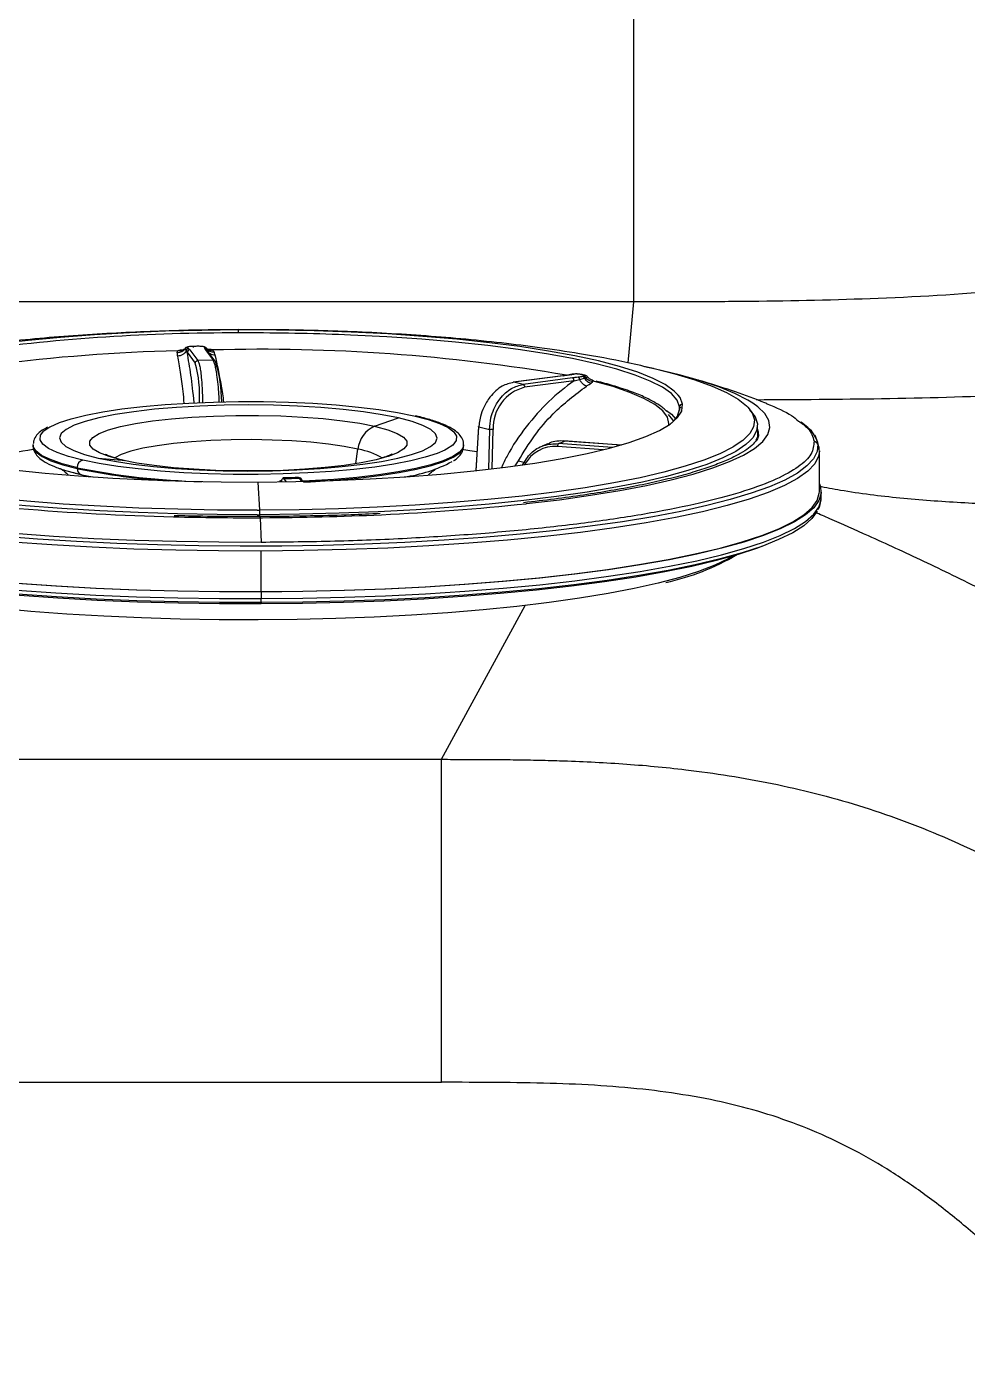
# Model space of a CAD drawing. Extents: x 0 to 84, y -21 to 126.
# Drawn here: x 42.12 to 46.42, y 19.75 to 25.89 of the extents above; entities that cross this region are included whole.
import ezdxf

# ---------------------------------------------------------------- set-up
doc = ezdxf.new("R2010")
doc.units = 0
doc.header["$MEASUREMENT"] = 0
doc.layers.add('1', color=4, linetype='Continuous')

# ---------------------------------------------------------------- blocks, each defined once
blk = doc.blocks.new('PRODIGY')
at = {"layer": '1', "color": 3, "linetype": 'Continuous', "lineweight": 25}
for p, q in [((44.8929, 24.6352), (33.1227, 24.6352)), ((44.8663, 24.3568), (44.8929, 24.6352)), ((43.0866, 24.507), (43.0849, 24.5039)), ((42.8368, 24.4177), (42.8286, 24.415)), ((42.8424, 24.4229), (42.8422, 24.4197)), ((42.8422, 24.4197), (42.847, 24.4126)), ((42.8468, 24.4259), (42.8424, 24.4229)), ((42.847, 24.4126), (42.852, 24.4047)), ((42.852, 24.4047), (42.8884, 24.3553)), ((42.8637, 24.4163), (42.9001, 24.3669)), ((42.934, 24.4178), (42.9704, 24.3685)), ((42.9408, 24.422), (42.9382, 24.425)), ((42.9429, 24.4147), (42.9408, 24.422)), ((42.9425, 24.4167), (42.9434, 24.4121)), ((42.9437, 24.4126), (42.9429, 24.4147)), ((42.9801, 24.3636), (42.9435, 24.4132)), ((42.9704, 24.3685), (42.9001, 24.3669)), ((44.5682, 24.2979), (44.3421, 24.2677)), ((44.5697, 24.2979), (44.3438, 24.2676)), ((44.3868, 24.2578), (44.3438, 24.2676)), ((44.6125, 24.288), (44.3868, 24.2578)), ((44.6197, 24.275), (44.3939, 24.2448)), ((44.5906, 24.301), (44.5721, 24.2982)), ((44.6108, 24.3043), (44.5904, 24.301)), ((44.6177, 24.3052), (44.6106, 24.3043)), ((44.6288, 24.3057), (44.6176, 24.3052)), ((44.6197, 24.275), (44.6446, 24.2807)), ((44.6446, 24.2807), (44.6669, 24.2859)), ((44.6675, 24.3004), (44.6581, 24.3025)), ((44.6669, 24.2859), (44.6735, 24.2885)), ((45.1019, 24.1559), (45.1016, 24.1382)), ((45.1021, 24.1544), (45.1124, 24.1509)), ((43.7084, 24.0665), (43.8169, 24.1047)), ((45.4592, 24.0172), (45.4582, 24.0713)), ((44.1823, 24.0655), (44.1704, 23.8632)), ((44.1731, 23.8644), (44.1849, 24.0637)), ((44.1849, 24.0637), (44.233, 24.0526)), ((44.233, 24.0526), (44.2281, 23.8711)), ((44.245, 23.8731), (44.2497, 24.0519)), ((45.4524, 24.0025), (45.4588, 24.0173)), ((45.4594, 24.0171), (45.4594, 24.0442)), ((42.1471, 23.982), (42.1472, 23.984)), ((42.1471, 23.982), (42.1471, 23.9778)), ((43.623, 23.8957), (43.6323, 23.9621)), ((44.1151, 23.9778), (44.1151, 23.982)), ((44.1151, 23.982), (44.1151, 23.98)), ((44.1151, 23.9762), (44.1151, 23.9778)), ((44.7531, 23.959), (44.5442, 23.9743)), ((44.794, 23.9696), (44.5488, 23.9875)), ((44.8327, 23.9804), (44.5732, 23.9994)), ((44.8373, 23.9799), (44.5761, 23.999)), ((44.8373, 23.9799), (44.8382, 23.98)), ((45.7407, 23.9547), (45.7407, 23.9532)), ((45.7407, 23.7675), (45.7407, 23.9532)), ((42.4454, 23.9213), (42.5538, 23.9121)), ((42.5538, 23.9121), (42.5642, 23.9105)), ((44.3505, 23.8859), (44.3653, 23.9092)), ((44.3653, 23.9092), (44.3964, 23.9006)), ((42.349, 23.8774), (42.349, 23.8732)), ((42.3658, 23.8461), (42.3913, 23.8368)), ((42.3695, 23.8453), (42.4195, 23.8349)), ((43.2894, 23.8273), (43.2939, 23.8278)), ((43.3048, 23.8131), (43.2939, 23.8278)), ((43.3753, 23.8144), (43.3642, 23.8294)), ((43.3813, 23.8145), (43.3732, 23.8255)), ((43.183, 23.6831), (43.1757, 23.8118)), ((43.2847, 23.8128), (43.2822, 23.8162)), ((45.7486, 23.7372), (45.7486, 23.7675)), ((45.7484, 23.7327), (45.7486, 23.7372)), ((43.1833, 23.6535), (43.1833, 23.6625)), ((43.1846, 23.6487), (43.1892, 23.5356)), ((43.1897, 23.3105), (43.1897, 23.4961)), ((43.1899, 23.3091), (43.1899, 23.2788)), ((43.1897, 23.2606), (43.1074, 23.2605)), ((44.0135, 22.5441), (44.3966, 23.2474)), ((30.4869, 22.5441), (44.0135, 22.5441)), ((28.6774, 21.0676), (44.0135, 21.0676))]:
    blk.add_line(p, q, dxfattribs=at)
at = {"layer": '1', "color": 3, "linetype": 'Continuous', "lineweight": 25, "flags": 128}
for points in [[(43.0866, 24.507), (42.9184, 24.5051), (42.7519, 24.5007), (42.588, 24.4938), (42.4281, 24.4846), (42.2732, 24.4729), (42.1245, 24.4591), (41.9831, 24.443), (41.8499, 24.425), (41.726, 24.405), (41.6122, 24.3832), (41.5093, 24.3598), (41.4181, 24.335), (41.3393, 24.3089), (41.2733, 24.2818), (41.2208, 24.2537), (41.182, 24.225), (41.1573, 24.1958), (41.1478, 24.1727)], [(45.0962, 24.2082), (45.0775, 24.2275), (45.0362, 24.2569), (44.9805, 24.2856), (44.9106, 24.3134), (44.8272, 24.34), (44.731, 24.3652), (44.6225, 24.3888), (44.5027, 24.4107), (44.3724, 24.4307), (44.2327, 24.4486), (44.0847, 24.4643), (43.9293, 24.4777), (43.7679, 24.4887), (43.6016, 24.4972), (43.4318, 24.5031), (43.2597, 24.5064), (43.0866, 24.507)], [(45.1019, 24.1559), (45.0905, 24.1859), (45.0643, 24.2157), (45.0233, 24.245), (44.9679, 24.2735), (44.8985, 24.301), (44.8157, 24.3274), (44.7201, 24.3525), (44.6124, 24.376), (44.4934, 24.3977), (44.364, 24.4176), (44.2253, 24.4354), (44.0782, 24.451), (43.9239, 24.4643), (43.7636, 24.4752), (43.5985, 24.4836), (43.5428, 24.4858)], [(45.4361, 24.1726), (45.4135, 24.1866), (45.3543, 24.2168), (45.282, 24.2462), (45.1972, 24.2744), (45.1003, 24.3015), (44.9919, 24.3272), (44.9421, 24.3377)], [(44.9856, 24.3304), (45.08, 24.3065), (45.1716, 24.2791), (45.2506, 24.2505), (45.3167, 24.2209), (45.3693, 24.1905), (45.4081, 24.1595), (45.4135, 24.154)], [(44.5697, 24.2979), (44.5683, 24.298), (44.5682, 24.2979)], [(45.0526, 24.0723), (45.0531, 24.0786), (45.0464, 24.108), (45.0251, 24.1373), (44.9892, 24.1661), (44.9391, 24.1942), (44.8752, 24.2215), (44.7978, 24.2477), (44.7077, 24.2725)], [(45.1154, 24.1672), (45.1039, 24.1975), (45.0962, 24.2082)], [(41.1465, 24.1551), (41.1505, 24.1369), (41.1686, 24.1075), (41.2008, 24.0786), (41.2469, 24.0502), (41.3066, 24.0226), (41.3794, 23.996), (41.4648, 23.9705), (41.5623, 23.9465), (41.671, 23.9239), (41.7903, 23.9031), (41.9192, 23.8841), (42.0569, 23.8671), (42.2023, 23.8522), (42.3544, 23.8395), (42.5121, 23.8291), (42.6742, 23.8211), (42.8397, 23.8155), (43.0072, 23.8124), (43.1756, 23.8118)], [(42.2242, 24.064), (42.2253, 24.0647), (42.2675, 24.0834), (42.3222, 24.1011), (42.3887, 24.1176), (42.4661, 24.1325), (42.5531, 24.1457), (42.6486, 24.1569), (42.7511, 24.166), (42.8592, 24.1729), (42.9712, 24.1775), (43.0855, 24.1797), (43.2005, 24.1794), (43.3145, 24.1768), (43.4259, 24.1717), (43.5329, 24.1643), (43.6341, 24.1547), (43.7279, 24.1431), (43.813, 24.1295), (43.8882, 24.1143)], [(43.8169, 24.1047), (43.7427, 24.1196), (43.658, 24.1327), (43.5643, 24.1437), (43.4632, 24.1525), (43.3565, 24.1589), (43.2458, 24.1628), (43.1332, 24.1642), (43.0206, 24.1629), (42.9099, 24.1591), (42.8029, 24.1528), (42.7016, 24.1441), (42.6076, 24.1332), (42.5226, 24.1202), (42.448, 24.1053), (42.385, 24.0889), (42.3349, 24.0712), (42.2983, 24.0525), (42.276, 24.0331), (42.2684, 24.0134), (42.2755, 23.9937), (42.2972, 23.9743), (42.3332, 23.9555), (42.3829, 23.9378), (42.4454, 23.9213)], [(43.1756, 23.8118), (43.3484, 23.8138), (43.5195, 23.8185), (43.6877, 23.8257), (43.8516, 23.8355), (44.0101, 23.8477), (44.1618, 23.8623), (44.3057, 23.8792), (44.4407, 23.8982), (44.5657, 23.9191), (44.6798, 23.942), (44.7821, 23.9664), (44.8718, 23.9924), (44.9483, 24.0196), (45.0109, 24.0479), (45.0593, 24.077), (45.093, 24.1067), (45.1115, 24.1363)], [(44.4002, 23.7127), (44.403, 23.713), (44.5534, 23.7311), (44.6954, 23.7511), (44.8283, 23.773), (44.9513, 23.7965), (45.0636, 23.8217), (45.1646, 23.8483), (45.2537, 23.8762), (45.3304, 23.9051), (45.3943, 23.9351), (45.4449, 23.9657), (45.4819, 23.997), (45.5052, 24.0287), (45.5146, 24.0606), (45.5101, 24.0925), (45.4916, 24.1243), (45.4594, 24.1557), (45.4361, 24.1726)], [(45.0426, 24.1386), (45.0645, 24.1213), (45.0837, 24.1007)], [(45.1115, 24.1363), (45.1117, 24.1369), (45.1154, 24.1672)], [(45.4135, 24.154), (45.433, 24.128), (45.4437, 24.0963), (45.4402, 24.0645), (45.4225, 24.0329), (45.3907, 24.0017), (45.347, 23.972)], [(45.4212, 24.1425), (45.422, 24.1417), (45.447, 24.11), (45.4577, 24.0781), (45.4542, 24.0462), (45.4364, 24.0144), (45.4236, 23.9999)], [(42.5504, 23.9129), (42.4944, 23.9281), (42.4512, 23.9446), (42.4219, 23.962), (42.4069, 23.9799), (42.4065, 23.998), (42.4209, 24.0159), (42.4496, 24.0333), (42.4921, 24.0498), (42.5476, 24.0651), (42.6149, 24.0788), (42.6927, 24.0908), (42.7793, 24.1006), (42.8731, 24.1083), (42.9721, 24.1135), (43.0743, 24.1162), (43.1776, 24.1163), (43.2801, 24.1139), (43.3795, 24.1089), (43.4738, 24.1015), (43.5613, 24.0918), (43.64, 24.0801), (43.7084, 24.0665)], [(42.4454, 23.9213), (42.5196, 23.9064), (42.6042, 23.8934), (42.6979, 23.8823), (42.799, 23.8735), (42.9058, 23.8671), (43.0164, 23.8632), (43.129, 23.8619), (43.2416, 23.8631), (43.3523, 23.867), (43.4593, 23.8733), (43.5606, 23.882), (43.6546, 23.8929), (43.7396, 23.9059), (43.8143, 23.9207), (43.8772, 23.9371), (43.9274, 23.9548), (43.9639, 23.9736), (43.9862, 23.9929), (43.9938, 24.0127), (43.9867, 24.0324), (43.965, 24.0518), (43.929, 24.0705), (43.8793, 24.0883), (43.8169, 24.1047)], [(43.8882, 24.1143), (43.9524, 24.0976), (44.0045, 24.0796), (44.044, 24.0607), (44.0701, 24.041), (44.0825, 24.021), (44.0811, 24.0009), (44.0658, 23.9809), (44.0369, 23.9614), (44.0296, 23.9576)], [(45.05, 24.1208), (45.0697, 24.0959), (45.0736, 24.0881)], [(42.374, 23.9118), (42.3099, 23.9285), (42.2577, 23.9465), (42.2182, 23.9654), (42.1921, 23.985), (42.1797, 24.005), (42.1811, 24.0252), (42.1964, 24.0452), (42.2242, 24.064)], [(43.7118, 24.0657), (43.7679, 24.0505), (43.811, 24.0341), (43.8404, 24.0167), (43.8554, 23.9988), (43.8557, 23.9807), (43.8414, 23.9628), (43.8126, 23.9454), (43.7701, 23.9289), (43.7522, 23.9234)], [(45.463, 24.0292), (45.4623, 24.0396), (45.4585, 24.0548)], [(45.7181, 24.0252), (45.7225, 24.0178), (45.7337, 23.9845)], [(45.7337, 23.9845), (45.731, 23.9512), (45.7145, 23.918), (45.6842, 23.8851), (45.6402, 23.8527), (45.5829, 23.821), (45.5124, 23.79), (45.4293, 23.7601), (45.3339, 23.7313), (45.2268, 23.7037), (45.1084, 23.6777), (44.9796, 23.6532), (44.8408, 23.6304), (44.693, 23.6094), (44.5368, 23.5904), (44.3731, 23.5735), (44.2028, 23.5587), (44.0267, 23.5461), (43.8459, 23.5358), (43.6613, 23.5278), (43.4738, 23.5222), (43.2846, 23.519), (43.0944, 23.5183), (42.9045, 23.52), (42.7158, 23.5241), (42.5294, 23.5306), (42.3461, 23.5395), (42.167, 23.5507), (41.9931, 23.5641)], [(43.1892, 23.5356), (42.9958, 23.5362), (42.8031, 23.5392), (42.6124, 23.5447), (42.4245, 23.5528), (42.2405, 23.5632), (42.0616, 23.5761), (41.8886, 23.5912), (41.7226, 23.6086), (41.5644, 23.6281), (41.415, 23.6496), (41.2752, 23.6731), (41.1458, 23.6982), (41.0275, 23.725), (40.9209, 23.7533), (40.8268, 23.7829), (40.7455, 23.8136), (40.6775, 23.8454), (40.6233, 23.8779), (40.583, 23.911), (40.5571, 23.9446), (40.5455, 23.9784)], [(43.1715, 23.6624), (42.9891, 23.6631), (42.8076, 23.6663), (42.6281, 23.672), (42.4517, 23.6801), (42.2794, 23.6906), (42.1124, 23.7035), (41.9516, 23.7186), (41.7981, 23.7359), (41.6528, 23.7552), (41.5166, 23.7764), (41.3902, 23.7995), (41.2746, 23.8242), (41.1704, 23.8504), (41.0783, 23.878), (40.9987, 23.9068), (40.9323, 23.9365), (40.8794, 23.9671), (40.8403, 23.9983), (40.8368, 24.0018)], [(43.1713, 23.6831), (42.99, 23.6838), (42.8096, 23.687), (42.6311, 23.6926), (42.4558, 23.7007), (42.2845, 23.7112), (42.1185, 23.7239), (41.9587, 23.739), (41.8062, 23.7561), (41.6617, 23.7753), (41.5263, 23.7964), (41.4007, 23.8194), (41.2858, 23.8439), (41.1823, 23.87), (41.0906, 23.8974), (41.0116, 23.926), (40.9456, 23.9556), (40.8929, 23.986), (40.8803, 23.9949)], [(42.3454, 23.8783), (42.2798, 23.8956), (42.2266, 23.9141), (42.1866, 23.9337), (42.1603, 23.9539), (42.148, 23.9746), (42.1471, 23.982)], [(42.1471, 23.9778), (42.1483, 23.9693), (42.1612, 23.9487), (42.1883, 23.9284), (42.229, 23.9089), (42.2828, 23.8904), (42.349, 23.8732)], [(44.0296, 23.9576), (43.9947, 23.9426), (43.94, 23.9249), (43.8735, 23.9085), (43.7961, 23.8936), (43.7091, 23.8804), (43.6136, 23.8692), (43.5111, 23.86), (43.4031, 23.8531), (43.291, 23.8485), (43.1767, 23.8464), (43.0617, 23.8466), (42.9477, 23.8493), (42.8364, 23.8544), (42.7293, 23.8617), (42.6282, 23.8713), (42.5343, 23.883), (42.4492, 23.8965), (42.374, 23.9118)], [(43.6323, 23.9621), (43.5698, 23.9744), (43.4976, 23.9849), (43.4173, 23.9935), (43.3306, 23.9998), (43.2394, 24.0038), (43.1459, 24.0055), (43.052, 24.0046), (42.9599, 24.0013), (42.8716, 23.9957), (42.789, 23.9878), (42.7141, 23.9779), (42.6484, 23.9661), (42.5935, 23.9527), (42.5505, 23.9381), (42.5204, 23.9225), (42.5186, 23.9212)], [(45.347, 23.972), (45.3451, 23.9709), (45.2858, 23.9409), (45.2133, 23.9118), (45.128, 23.8838), (45.0304, 23.857), (44.9212, 23.8316), (44.8009, 23.8079), (44.6704, 23.7858), (44.5305, 23.7656), (44.3819, 23.7474), (44.2256, 23.7313), (44.0627, 23.7174), (43.8939, 23.7057), (43.7206, 23.6964), (43.5435, 23.6895), (43.364, 23.6851), (43.183, 23.6831)], [(45.4236, 23.9999), (45.4045, 23.9829), (45.3585, 23.952), (45.2989, 23.9218), (45.226, 23.8925), (45.1401, 23.8643), (45.042, 23.8373), (44.9321, 23.8118), (44.8111, 23.7879), (44.6798, 23.7657), (44.539, 23.7454), (44.3895, 23.7271), (44.2323, 23.7109), (44.0683, 23.6969), (43.8986, 23.6852), (43.7242, 23.6758), (43.5461, 23.6689), (43.3654, 23.6644), (43.1833, 23.6625)], [(45.7407, 23.9532), (45.7371, 23.9293), (45.7197, 23.8952), (45.6877, 23.8615), (45.6414, 23.8283), (45.5811, 23.7958), (45.5071, 23.7641), (45.4198, 23.7335), (45.3197, 23.7042), (45.2074, 23.6762), (45.0834, 23.6498), (44.9486, 23.6251), (44.8036, 23.6023), (44.6492, 23.5813), (44.4863, 23.5625), (44.3159, 23.5459), (44.1388, 23.5315), (43.9561, 23.5195), (43.7688, 23.5099), (43.5779, 23.5028), (43.3845, 23.4982), (43.1897, 23.4961)], [(44.1151, 23.98), (44.1122, 23.9687), (44.0959, 23.9481), (44.0655, 23.928), (44.0217, 23.9087), (43.9648, 23.8905), (43.8959, 23.8736), (43.8158, 23.8582), (43.7259, 23.8447), (43.6272, 23.8332), (43.5214, 23.8238), (43.4099, 23.8167), (43.3807, 23.8153)], [(43.3837, 23.8112), (43.4157, 23.8128), (43.527, 23.82), (43.6325, 23.8294), (43.7307, 23.8411), (43.8202, 23.8547), (43.8997, 23.8701), (43.968, 23.8871), (44.0242, 23.9054), (44.0674, 23.9247), (44.097, 23.9449), (44.1126, 23.9655), (44.1151, 23.9762)], [(44.1755, 23.9498), (44.144, 23.9551), (44.1161, 23.9596)], [(43.1897, 23.4961), (42.9945, 23.4967), (42.8002, 23.4997), (42.6077, 23.5053), (42.4181, 23.5134), (42.2325, 23.524), (42.0519, 23.537), (41.8774, 23.5522), (41.7098, 23.5698), (41.5502, 23.5895), (41.3995, 23.6112), (41.2585, 23.6348), (41.1279, 23.6602), (41.0085, 23.6872), (40.901, 23.7158), (40.8059, 23.7456), (40.7239, 23.7767), (40.6553, 23.8087), (40.6006, 23.8415), (40.56, 23.8749), (40.5338, 23.9088), (40.5222, 23.9429)], [(43.7522, 23.9234), (43.7146, 23.9136), (43.6473, 23.8998), (43.5695, 23.8879), (43.4829, 23.878), (43.3891, 23.8704), (43.2902, 23.8652), (43.1879, 23.8625), (43.0846, 23.8624), (42.9822, 23.8648), (42.8828, 23.8698), (42.7884, 23.8772), (42.701, 23.8868), (42.6222, 23.8986), (42.5538, 23.9121)], [(42.2898, 23.8665), (42.3011, 23.863), (42.3658, 23.8461)], [(43.1899, 23.3091), (42.9987, 23.3096), (42.8082, 23.3125), (42.6195, 23.3179), (42.4335, 23.3256), (42.2512, 23.3357), (42.0736, 23.3481), (41.9016, 23.3628), (41.7362, 23.3796), (41.5783, 23.3984), (41.4286, 23.4193), (41.288, 23.442), (41.1573, 23.4664), (41.0371, 23.4925), (40.928, 23.52), (40.8307, 23.5488), (40.7457, 23.5788), (40.6734, 23.6098), (40.6143, 23.6416), (40.5685, 23.6742), (40.5364, 23.7072), (40.5182, 23.7405), (40.5139, 23.774), (40.5215, 23.803)], [(40.5215, 23.7675), (40.526, 23.7406), (40.5442, 23.7074), (40.5762, 23.6744), (40.6218, 23.642), (40.6808, 23.6103), (40.7529, 23.5794), (40.8376, 23.5495), (40.9346, 23.5207), (41.0434, 23.4933), (41.1632, 23.4673), (41.2936, 23.443), (41.4337, 23.4203), (41.5829, 23.3995), (41.7404, 23.3807), (41.9053, 23.364), (42.0768, 23.3494), (42.2538, 23.337), (42.4356, 23.3269), (42.621, 23.3192), (42.8092, 23.3139), (42.9991, 23.311), (43.1897, 23.3105)], [(43.1897, 23.3105), (43.38, 23.3125), (43.5689, 23.3169), (43.7555, 23.3237), (43.9388, 23.3329), (44.1178, 23.3443), (44.2915, 23.3581), (44.4591, 23.374), (44.6195, 23.392), (44.772, 23.4121), (44.9157, 23.434), (45.05, 23.4577), (45.1739, 23.4831), (45.287, 23.51), (45.3886, 23.5382), (45.4781, 23.5677), (45.5552, 23.5982), (45.6192, 23.6297), (45.67, 23.6619), (45.7073, 23.6946), (45.7308, 23.7278), (45.7405, 23.7611), (45.7407, 23.7675)], [(45.7407, 23.803), (45.744, 23.7946), (45.7483, 23.7611), (45.7386, 23.7276), (45.7151, 23.6944), (45.6777, 23.6616), (45.6267, 23.6293), (45.5624, 23.5977), (45.4852, 23.5671), (45.3954, 23.5375), (45.2935, 23.5092), (45.1801, 23.4822), (45.0557, 23.4568), (44.9211, 23.433), (44.7769, 23.411), (44.624, 23.3909), (44.463, 23.3728), (44.295, 23.3569), (44.1208, 23.3431), (43.9413, 23.3315), (43.7574, 23.3223), (43.5702, 23.3155), (43.3807, 23.3111), (43.1899, 23.3091)], [(43.2716, 23.8126), (43.2731, 23.8152), (43.2776, 23.819), (43.2822, 23.8162)], [(40.5137, 23.7372), (40.5182, 23.7102), (40.5364, 23.6769), (40.5685, 23.6438), (40.6143, 23.6113), (40.6734, 23.5795), (40.7457, 23.5485), (40.8307, 23.5185), (40.928, 23.4896), (41.0371, 23.4621), (41.1573, 23.4361), (41.288, 23.4116), (41.4286, 23.3889), (41.5783, 23.3681), (41.7362, 23.3492), (41.9016, 23.3324), (42.0736, 23.3178), (42.2512, 23.3054), (42.4335, 23.2953), (42.6195, 23.2875), (42.8082, 23.2822), (42.9987, 23.2793), (43.1899, 23.2788)], [(43.1899, 23.2788), (43.3807, 23.2808), (43.5702, 23.2852), (43.7574, 23.292), (43.9413, 23.3012), (44.1208, 23.3127), (44.295, 23.3265), (44.463, 23.3425), (44.624, 23.3606), (44.7769, 23.3807), (44.9211, 23.4027), (45.0557, 23.4265), (45.1801, 23.4519), (45.2935, 23.4789), (45.3954, 23.5072), (45.4852, 23.5368), (45.5624, 23.5674), (45.6267, 23.5989), (45.6777, 23.6312), (45.7151, 23.6641), (45.7386, 23.6973), (45.7483, 23.7308), (45.7484, 23.7327)], [(43.1074, 23.2605), (42.9991, 23.2611), (42.8092, 23.264), (42.6211, 23.2693), (42.4357, 23.277), (42.254, 23.2871), (42.0769, 23.2995), (41.9055, 23.3141), (41.7406, 23.3308), (41.5832, 23.3496), (41.434, 23.3704), (41.2939, 23.393), (41.1635, 23.4174), (41.0437, 23.4433), (40.935, 23.4708), (40.838, 23.4995), (40.7533, 23.5294), (40.6812, 23.5603), (40.6222, 23.5921), (40.5766, 23.6245), (40.5446, 23.6574), (40.5309, 23.6797)], [(45.7309, 23.6789), (45.7304, 23.6778), (45.7069, 23.6446), (45.6696, 23.6119), (45.6188, 23.5797), (45.5548, 23.5483), (45.4778, 23.5177), (45.3882, 23.4883), (45.2867, 23.46), (45.1736, 23.4331), (45.0496, 23.4078), (44.9154, 23.3841), (44.7717, 23.3622), (44.6193, 23.3421), (44.4588, 23.3241), (44.2913, 23.3082), (44.1177, 23.2944), (43.9387, 23.2829), (43.7554, 23.2738), (43.5689, 23.267), (43.503, 23.2652)], [(40.823, 23.5039), (40.8556, 23.493), (40.9518, 23.4645), (41.0597, 23.4373), (41.1786, 23.4115), (41.3079, 23.3874), (41.447, 23.3649), (41.595, 23.3443), (41.7513, 23.3256), (41.9149, 23.309), (42.085, 23.2945), (42.2607, 23.2822), (42.441, 23.2723), (42.625, 23.2646), (42.8117, 23.2593), (43.0001, 23.2564), (43.1892, 23.256)], [(45.3471, 23.4748), (45.3237, 23.4612), (45.2627, 23.4318), (45.1888, 23.4034), (45.1025, 23.376), (45.0044, 23.3498), (44.895, 23.3251), (44.775, 23.302), (44.6451, 23.2805), (44.5061, 23.2609), (44.3589, 23.2432), (44.2042, 23.2275), (44.0431, 23.214), (43.8765, 23.2028), (43.7055, 23.1938), (43.531, 23.1872), (43.354, 23.1829), (43.1758, 23.1811), (42.9972, 23.1817), (42.8195, 23.1848), (42.6436, 23.1902), (42.4707, 23.198), (42.3018, 23.2081), (42.1378, 23.2205), (41.9798, 23.2351)], [(43.1892, 23.256), (43.378, 23.2579), (43.5655, 23.2623), (43.7507, 23.269), (43.9325, 23.2781), (44.1101, 23.2895), (44.2825, 23.3032), (44.4487, 23.319), (44.6079, 23.3369), (44.7592, 23.3567), (44.9018, 23.3785), (45.035, 23.402), (45.158, 23.4272), (45.2702, 23.4538), (45.371, 23.4819), (45.4598, 23.5111), (45.4782, 23.5179)], [(43.1897, 23.2606), (43.1896, 23.2591), (43.1896, 23.2579), (43.1895, 23.2569), (43.1895, 23.2562), (43.1894, 23.2557), (43.1893, 23.2555), (43.1893, 23.2556), (43.1892, 23.256)], [(43.503, 23.2652), (43.3799, 23.2626), (43.1897, 23.2606)]]:
    blk.add_lwpolyline(points, dxfattribs=at)
at = {"layer": '1', "color": 3, "linetype": 'Continuous', "lineweight": 25}
for centre, radius, start, end in [((42.913, 24.4963), 0.1739, 359.01553, 3.51933), ((43.0627, 15.5417), 8.9517, 89.84524, 97.6297), ((43.1324, 13.4428), 11.0506, 87.87162, 90.23625), ((43.0224, 16.0381), 8.3766, 91.46359, 97.25287), ((42.864, 24.4043), 0.012, 91.31493, 178.09032), ((42.9343, 24.4064), 0.0115, 36.61156, 91.54717), ((43.1903, 16.1349), 8.2835, 80.30674, 91.54175), ((42.3602, 24.2074), 0.5485, 356.63939, 15.64704), ((42.4135, 24.1796), 0.5958, 359.89817, 17.37009), ((44.6066, 24.2762), 0.0131, 354.52377, 63.31769), ((44.4407, 24.0595), 0.1911, 104.16339, 182.28061), ((45.0093, 24.1555), 0.0928, 307.08135, 358.93957), ((45.1137, 24.1555), 0.0118, 81.77606, 178.43619), ((45.0411, 24.1481), 0.0613, 5.32918, 7.30017), ((43.759, 23.9497), 0.1273, 113.41419, 174.42661), ((43.3629, 22.5641), 1.5417, 76.91719, 77.04822), ((42.5722, 21.1784), 2.8136, 98.68927, 102.507), ((43.3905, 22.91), 1.0795, 76.89515, 77.0576), ((43.5813, 23.6495), 0.3165, 59.08639, 80.18479), ((44.5334, 23.8165), 0.1582, 86.07444, 151.8141), ((44.3136, 24.5871), 0.6441, 291.41909, 294.05643), ((45.7012, 23.963), 0.039, 33.54525, 66.62842), ((45.7018, 23.9634), 0.0382, 0.01706, 33.49956), ((42.3823, 23.8795), 0.0334, 104.34054, 183.50048), ((42.7657, 24.8365), 0.9483, 256.87646, 257.08948), ((43.7579, 24.4741), 0.6448, 277.55199, 298.16753), ((42.8542, 26.0724), 2.2523, 256.94536, 257.03855), ((42.3756, 23.871), 0.0267, 175.37004, 248.51937), ((42.9984, 27.1058), 3.2931, 258.62684, 268.59863), ((42.8502, 26.0639), 2.2473, 257.11298, 257.21219), ((42.9473, 26.78), 2.9678, 258.44446, 266.51263), ((42.6917, 25.2656), 1.4564, 257.07235, 257.22214), ((43.1347, 32.471), 8.6446, 271.05518, 271.52134), ((43.2725, 34.1668), 10.5147, 272.54265, 276.15668), ((43.0727, 35.4351), 11.7856, 265.17774, 268.62281), ((43.1307, 37.1436), 13.495, 268.55097, 270.22908), ((43.1383, 34.7781), 11.0951, 270.17002, 270.23066), ((43.1384, 34.891), 11.2286, 270.16902, 270.22929), ((43.1435, 34.3599), 10.7113, 270.21964, 270.28136), ((43.1382, 36.7545), 13.1059, 270.25347, 272.62753), ((44.7962, 24.448), 1.1222, 282.51499, 300.33589), ((42.4696, 23.2771), 0.7203, 358.69167, 0.14001)]:
    blk.add_arc(centre, radius, start, end, dxfattribs=at)
for points, knots in [([(44.8929, 24.6352), (44.8929, 24.6506), (44.8929, 24.672), (44.8929, 24.7277), (44.8929, 24.762), (44.8929, 24.8435), (44.8929, 24.8907), (44.8929, 24.9973), (44.8929, 25.0567), (44.8929, 25.1862), (44.8929, 25.2562), (44.8929, 25.4047), (44.8929, 25.4831), (44.8929, 25.6457), (44.8929, 25.7298), (44.8929, 25.9008), (44.8929, 25.9877), (44.8929, 26.0747)], [0, 0, 0, 0, 0.125, 0.125, 0.25, 0.25, 0.375, 0.375, 0.5, 0.5, 0.625, 0.625, 0.75, 0.75, 0.875, 0.875, 1, 1, 1, 1]), ([(49.6508, 25.6682), (49.6292, 25.6545), (49.5853, 25.6267), (49.5181, 25.585), (49.4487, 25.5428), (49.377, 25.5002), (49.3027, 25.4574), (49.2259, 25.4146), (49.1283, 25.362), (49.007, 25.3001), (48.8641, 25.2323), (48.7136, 25.1665), (48.5088, 25.0842), (48.2743, 25.0026), (48.0603, 24.9397), (47.8445, 24.8825), (47.5965, 24.8257), (47.166, 24.7478), (46.637, 24.6846), (46.0221, 24.6475), (45.5309, 24.6372), (45.1861, 24.6354), (45.0076, 24.6352), (44.9203, 24.6352), (44.8929, 24.6352)], [0, 0, 0, 0, 0.015534, 0.031497, 0.047899, 0.064748, 0.082054, 0.099823, 0.118066, 0.1492, 0.182425, 0.213878, 0.248799, 0.316251, 0.364351, 0.384064, 0.451657, 0.518611, 0.649409, 0.774447, 0.891854, 0.947101, 0.983418, 1, 1, 1, 1]), ([(43.0849, 24.5083), (43.0537, 24.5081), (42.9632, 24.5075), (42.8137, 24.5045), (42.6371, 24.4983), (42.4611, 24.4893), (42.2857, 24.4774), (42.1102, 24.4622), (41.9335, 24.4433), (41.7535, 24.4201), (41.5663, 24.3901), (41.4103, 24.3617), (41.3165, 24.3386), (41.2875, 24.3315)], [0, 0, 0, 0, 0.048028, 0.139124, 0.230622, 0.322962, 0.416665, 0.512409, 0.611151, 0.714346, 0.824397, 0.945573, 1, 1, 1, 1]), ([(44.9829, 24.33), (44.9438, 24.3393), (44.8327, 24.3656), (44.6601, 24.3965), (44.4675, 24.4258), (44.2868, 24.4482), (44.1059, 24.4666), (43.9229, 24.4814), (43.7423, 24.4927), (43.563, 24.5008), (43.3843, 24.506), (43.2249, 24.5085), (43.1252, 24.5081), (43.085, 24.508)], [0, 0, 0, 0, 0.069496, 0.197263, 0.299278, 0.394171, 0.492951, 0.58696, 0.677867, 0.766761, 0.854362, 0.941201, 1, 1, 1, 1]), ([(45.4528, 24.1881), (45.6437, 24.1892), (46.0318, 24.1912), (46.5677, 24.2058), (47.0608, 24.2345), (47.5053, 24.2778), (47.9508, 24.3409), (48.244, 24.4079), (48.3912, 24.4415)], [0, 0, 0, 0, 0.193635, 0.393677, 0.543836, 0.694748, 0.846818, 1, 1, 1, 1]), ([(42.8422, 24.4197), (42.8401, 24.4171), (42.8359, 24.4119), (42.8268, 24.4063), (42.8164, 24.4029), (42.8092, 24.4028), (42.8057, 24.4027)], [0, 0, 0, 0, 0.250201, 0.50684, 0.759848, 1, 1, 1, 1]), ([(42.8057, 24.4027), (42.8059, 24.4045), (42.8062, 24.4077), (42.8078, 24.4106), (42.8084, 24.4119)], [0, 0, 0, 0, 0.56205, 1, 1, 1, 1]), ([(42.8057, 24.4027), (42.8058, 24.3999), (42.8059, 24.395), (42.8068, 24.3899), (42.8072, 24.3876)], [0, 0, 0, 0, 0.560574, 1, 1, 1, 1]), ([(42.847, 24.4126), (42.8452, 24.4091), (42.8416, 24.402), (42.8316, 24.3939), (42.8196, 24.3886), (42.8113, 24.3879), (42.8072, 24.3876)], [0, 0, 0, 0, 0.252955, 0.513345, 0.766495, 1, 1, 1, 1]), ([(42.8072, 24.3876), (42.8115, 24.3638), (42.8202, 24.3157), (42.83, 24.2417), (42.835, 24.1899), (42.8368, 24.1714)], [0, 0, 0, 0, 0.387613, 0.781542, 1, 1, 1, 1]), ([(42.8424, 24.4229), (42.8403, 24.4207), (42.8362, 24.4164), (42.8277, 24.4125), (42.8182, 24.4107), (42.8116, 24.4115), (42.8084, 24.4119)], [0, 0, 0, 0, 0.249577, 0.505323, 0.758246, 1, 1, 1, 1]), ([(42.829, 24.4148), (42.826, 24.4149), (42.8185, 24.4151), (42.8122, 24.4131), (42.8084, 24.4119)], [0, 0, 0, 0, 0.400938, 1, 1, 1, 1]), ([(42.8524, 24.4263), (42.8514, 24.4262), (42.8493, 24.426), (42.8464, 24.4245), (42.8439, 24.4224), (42.8428, 24.4206), (42.8422, 24.4197)], [0, 0, 0, 0, 0.245357, 0.500051, 0.754725, 1, 1, 1, 1]), ([(42.8519, 24.4275), (42.8509, 24.4275), (42.8488, 24.4273), (42.8453, 24.4259), (42.8435, 24.424), (42.8424, 24.4229)], [0, 0, 0, 0, 0.277218, 0.562115, 1, 1, 1, 1]), ([(42.8581, 24.4217), (42.8569, 24.4216), (42.8544, 24.4212), (42.8509, 24.4192), (42.8482, 24.4162), (42.8474, 24.4138), (42.847, 24.4126)], [0, 0, 0, 0, 0.2431131, 0.5000095, 0.7568977, 1, 1, 1, 1]), ([(42.8524, 24.4263), (42.8522, 24.4265), (42.8518, 24.4269), (42.8519, 24.4274), (42.8519, 24.4275)], [0, 0, 0, 0, 0.5595167, 1, 1, 1, 1]), ([(42.8803, 24.4317), (42.8758, 24.4316), (42.8676, 24.4313), (42.8583, 24.4302), (42.8531, 24.4288), (42.8523, 24.428), (42.8519, 24.4275)], [0, 0, 0, 0, 0.333524, 0.622398, 0.821343, 1, 1, 1, 1]), ([(42.883, 24.1735), (42.883, 24.1741), (42.8792, 24.2217), (42.869, 24.3032), (42.8576, 24.3709), (42.852, 24.4047)], [0, 0, 0, 0, 0.006052, 0.503046, 1, 1, 1, 1]), ([(42.8581, 24.4217), (42.857, 24.4226), (42.8551, 24.4241), (42.8532, 24.4256), (42.8524, 24.4263)], [0, 0, 0, 0, 0.55998, 1, 1, 1, 1]), ([(42.8637, 24.4163), (42.8628, 24.4173), (42.8613, 24.4191), (42.8591, 24.421), (42.8581, 24.4217)], [0, 0, 0, 0, 0.559956, 1, 1, 1, 1]), ([(42.8803, 24.4317), (42.8801, 24.4318), (42.8798, 24.432), (42.8794, 24.431), (42.879, 24.4292), (42.8789, 24.4273), (42.8788, 24.4264)], [0, 0, 0, 0, 0.244487, 0.500047, 0.755662, 1, 1, 1, 1]), ([(42.8956, 24.4321), (42.8927, 24.432), (42.8876, 24.4319), (42.8825, 24.4318), (42.8803, 24.4317)], [0, 0, 0, 0, 0.560011, 1, 1, 1, 1]), ([(42.9292, 24.4293), (42.9284, 24.4296), (42.9267, 24.4303), (42.922, 24.4311), (42.9152, 24.4318), (42.906, 24.4322), (42.8992, 24.4321), (42.8956, 24.4321)], [0, 0, 0, 0, 0.149459, 0.312475, 0.494183, 0.732253, 1, 1, 1, 1]), ([(42.9313, 24.4291), (42.9301, 24.4296), (42.9281, 24.4304), (42.9246, 24.4307), (42.9231, 24.4308)], [0, 0, 0, 0, 0.590222, 1, 1, 1, 1]), ([(42.9292, 24.4293), (42.9295, 24.429), (42.9301, 24.4287), (42.9303, 24.4282), (42.9304, 24.4281)], [0, 0, 0, 0, 0.559838, 1, 1, 1, 1]), ([(42.9292, 24.4293), (42.93, 24.4293), (42.9318, 24.4292), (42.9343, 24.4284), (42.9366, 24.427), (42.9377, 24.4257), (42.9382, 24.425)], [0, 0, 0, 0, 0.2465541, 0.4999544, 0.7534229, 1, 1, 1, 1]), ([(42.9304, 24.4281), (42.9306, 24.4272), (42.9311, 24.4256), (42.9314, 24.4241), (42.9315, 24.4234)], [0, 0, 0, 0, 0.560015, 1, 1, 1, 1]), ([(42.9304, 24.4281), (42.9314, 24.428), (42.9336, 24.4279), (42.9365, 24.4266), (42.9391, 24.4246), (42.9402, 24.4228), (42.9408, 24.422)], [0, 0, 0, 0, 0.245367, 0.500009, 0.754635, 1, 1, 1, 1]), ([(42.9315, 24.4234), (42.9318, 24.4223), (42.9323, 24.4205), (42.9335, 24.4187), (42.934, 24.4178)], [0, 0, 0, 0, 0.5599696, 1, 1, 1, 1]), ([(42.9315, 24.4234), (42.9328, 24.4233), (42.9354, 24.423), (42.9389, 24.4211), (42.9416, 24.4183), (42.9425, 24.4159), (42.9429, 24.4147)], [0, 0, 0, 0, 0.243096, 0.499976, 0.756884, 1, 1, 1, 1]), ([(42.9382, 24.425), (42.9399, 24.423), (42.9431, 24.4188), (42.9504, 24.4153), (42.9586, 24.4138), (42.9646, 24.4149), (42.9675, 24.4154)], [0, 0, 0, 0, 0.249558, 0.505267, 0.758207, 1, 1, 1, 1]), ([(42.9408, 24.422), (42.9425, 24.4195), (42.946, 24.4145), (42.9541, 24.4094), (42.9636, 24.4064), (42.9704, 24.4065), (42.9738, 24.4065)], [0, 0, 0, 0, 0.249826, 0.506119, 0.75918, 1, 1, 1, 1]), ([(42.9675, 24.4154), (42.963, 24.4165), (42.9556, 24.4181), (42.9476, 24.4176), (42.9444, 24.4174)], [0, 0, 0, 0, 0.607688, 1, 1, 1, 1]), ([(42.948, 24.4175), (42.9479, 24.4175), (42.9477, 24.4173), (42.9463, 24.4177), (42.9454, 24.418)], [0, 0, 0, 0, 0.407423, 1, 1, 1, 1]), ([(42.9798, 24.3915), (42.9759, 24.3916), (42.9676, 24.392), (42.9581, 24.3953), (42.9543, 24.3991), (42.9531, 24.4002)], [0, 0, 0, 0, 0.393937, 0.821133, 1, 1, 1, 1]), ([(42.9744, 24.4066), (42.9734, 24.4083), (42.9717, 24.4114), (42.9688, 24.4142), (42.9675, 24.4154)], [0, 0, 0, 0, 0.560472, 1, 1, 1, 1]), ([(42.9738, 24.4065), (42.9739, 24.4066), (42.9741, 24.4066), (42.9743, 24.4066), (42.9744, 24.4066)], [0, 0, 0, 0, 0.5607914, 1, 1, 1, 1]), ([(42.9798, 24.3915), (42.979, 24.3944), (42.9776, 24.3995), (42.9754, 24.4044), (42.9744, 24.4066)], [0, 0, 0, 0, 0.559345, 1, 1, 1, 1]), ([(43.0198, 24.1778), (43.016, 24.2032), (43.0034, 24.2863), (42.9895, 24.3484), (42.9798, 24.3915)], [0, 0, 0, 0, 0.305174, 1, 1, 1, 1]), ([(42.8884, 24.3553), (42.8886, 24.3568), (42.889, 24.3598), (42.8917, 24.3636), (42.8956, 24.3663), (42.8986, 24.3667), (42.9001, 24.3669)], [0, 0, 0, 0, 0.2499658, 0.5000061, 0.7500049, 1, 1, 1, 1]), ([(42.9001, 24.3669), (42.9029, 24.3609), (42.9075, 24.3513), (42.9128, 24.3217), (42.9169, 24.2877), (42.9198, 24.2449), (42.9212, 24.2046), (42.9212, 24.1823), (42.9212, 24.1747)], [0, 0, 0, 0, 0.2467416, 0.3902822, 0.5469482, 0.7554359, 0.9163127, 1, 1, 1, 1]), ([(42.9985, 24.1772), (42.9982, 24.1859), (42.9972, 24.209), (42.9939, 24.2488), (42.9894, 24.29), (42.9842, 24.3231), (42.9779, 24.3528), (42.9733, 24.3624), (42.9704, 24.3685)], [0, 0, 0, 0, 0.096722, 0.254142, 0.451613, 0.607885, 0.751529, 1, 1, 1, 1]), ([(42.9704, 24.3685), (42.9719, 24.3684), (42.9749, 24.3681), (42.9782, 24.3661), (42.9794, 24.3643), (42.9797, 24.3638)], [0, 0, 0, 0, 0.407854, 0.815792, 1, 1, 1, 1]), ([(42.9797, 24.3638), (42.9802, 24.3631), (42.9817, 24.3613), (42.9819, 24.359), (42.9821, 24.3574)], [0, 0, 0, 0, 0.35419, 1, 1, 1, 1]), ([(44.3438, 24.2676), (44.3259, 24.2631), (44.2975, 24.2559), (44.2614, 24.2294), (44.2315, 24.198), (44.2071, 24.1574), (44.1926, 24.1158), (44.1866, 24.0855), (44.1853, 24.0695), (44.1849, 24.0637)], [0, 0, 0, 0, 0.225427, 0.356565, 0.499699, 0.690184, 0.837161, 0.940469, 1, 1, 1, 1]), ([(44.233, 24.0526), (44.2346, 24.0702), (44.2374, 24.102), (44.2539, 24.1491), (44.2765, 24.1885), (44.3049, 24.2193), (44.3404, 24.246), (44.3688, 24.2532), (44.3868, 24.2578)], [0, 0, 0, 0, 0.176666, 0.320155, 0.500149, 0.642587, 0.773521, 1, 1, 1, 1]), ([(44.6197, 24.275), (44.5804, 24.2448), (44.5018, 24.1846), (44.3998, 24.0662), (44.3275, 23.9632), (44.2965, 23.8959), (44.2885, 23.8784)], [0, 0, 0, 0, 0.298368, 0.596759, 0.895149, 1, 1, 1, 1]), ([(44.3868, 24.2578), (44.3877, 24.2574), (44.3896, 24.2566), (44.3919, 24.2535), (44.3936, 24.2494), (44.3938, 24.2463), (44.3939, 24.2448)], [0, 0, 0, 0, 0.249988, 0.500031, 0.749995, 1, 1, 1, 1]), ([(44.5697, 24.2979), (44.5744, 24.2985), (44.5826, 24.2996), (44.5904, 24.3009), (44.5938, 24.3014)], [0, 0, 0, 0, 0.559962, 1, 1, 1, 1]), ([(44.5938, 24.3014), (44.5975, 24.302), (44.604, 24.3031), (44.6107, 24.3041), (44.6136, 24.3046)], [0, 0, 0, 0, 0.560023, 1, 1, 1, 1]), ([(44.6136, 24.3046), (44.6129, 24.3046), (44.6114, 24.3047), (44.6095, 24.3038), (44.6077, 24.3022), (44.607, 24.3005), (44.6066, 24.2997)], [0, 0, 0, 0, 0.245236, 0.499918, 0.754686, 1, 1, 1, 1]), ([(44.6385, 24.2911), (44.6336, 24.2905), (44.6247, 24.2895), (44.6162, 24.2884), (44.6125, 24.288)], [0, 0, 0, 0, 0.559968, 1, 1, 1, 1]), ([(44.6136, 24.3046), (44.6146, 24.3047), (44.6164, 24.305), (44.6185, 24.3052), (44.6194, 24.3053)], [0, 0, 0, 0, 0.559784, 1, 1, 1, 1]), ([(44.6194, 24.3053), (44.6189, 24.3054), (44.6183, 24.3056), (44.6177, 24.3052), (44.6176, 24.3052)], [0, 0, 0, 0, 0.7953448, 1, 1, 1, 1]), ([(44.6542, 24.303), (44.6513, 24.3036), (44.6457, 24.3047), (44.6355, 24.3056), (44.6264, 24.3057), (44.6216, 24.3054), (44.6194, 24.3053)], [0, 0, 0, 0, 0.333503, 0.62238, 0.821324, 1, 1, 1, 1]), ([(44.6334, 24.3056), (44.632, 24.3057), (44.6304, 24.3058), (44.6289, 24.3057), (44.6288, 24.3057)], [0, 0, 0, 0, 0.91957, 1, 1, 1, 1]), ([(44.6583, 24.3025), (44.6558, 24.303), (44.6508, 24.304), (44.6426, 24.3052), (44.637, 24.3054), (44.6351, 24.3055)], [0, 0, 0, 0, 0.396323, 0.799795, 1, 1, 1, 1]), ([(44.6612, 24.2936), (44.657, 24.2931), (44.6495, 24.2923), (44.6419, 24.2915), (44.6385, 24.2911)], [0, 0, 0, 0, 0.559998, 1, 1, 1, 1]), ([(44.6385, 24.2911), (44.6392, 24.2908), (44.6406, 24.2902), (44.6424, 24.2877), (44.6439, 24.2845), (44.6443, 24.2819), (44.6446, 24.2807)], [0, 0, 0, 0, 0.243093, 0.499954, 0.756878, 1, 1, 1, 1]), ([(44.677, 24.2504), (44.6745, 24.2512), (44.6691, 24.2529), (44.6601, 24.2597), (44.6513, 24.2692), (44.6468, 24.2769), (44.6446, 24.2807)], [0, 0, 0, 0, 0.233404, 0.486534, 0.746961, 1, 1, 1, 1]), ([(44.6542, 24.303), (44.6551, 24.3031), (44.657, 24.3031), (44.6595, 24.3019), (44.6616, 24.2999), (44.6625, 24.2979), (44.6629, 24.297)], [0, 0, 0, 0, 0.244466, 0.500029, 0.755593, 1, 1, 1, 1]), ([(44.6636, 24.3009), (44.6618, 24.3013), (44.6587, 24.302), (44.6556, 24.3027), (44.6542, 24.303)], [0, 0, 0, 0, 0.559999, 1, 1, 1, 1]), ([(44.6666, 24.2944), (44.6656, 24.2942), (44.664, 24.2939), (44.6621, 24.2937), (44.6612, 24.2936)], [0, 0, 0, 0, 0.559904, 1, 1, 1, 1]), ([(44.6612, 24.2936), (44.6618, 24.2934), (44.663, 24.2929), (44.6646, 24.2912), (44.666, 24.2888), (44.6666, 24.2868), (44.6669, 24.2859)], [0, 0, 0, 0, 0.245341, 0.500018, 0.754651, 1, 1, 1, 1]), ([(44.6666, 24.2944), (44.6678, 24.2947), (44.6703, 24.2953), (44.6721, 24.2964), (44.6722, 24.2978), (44.6694, 24.2994), (44.6656, 24.3004), (44.6636, 24.3009)], [0, 0, 0, 0, 0.149431, 0.312471, 0.494186, 0.732261, 1, 1, 1, 1]), ([(44.6666, 24.2944), (44.6672, 24.2942), (44.6686, 24.2939), (44.6705, 24.2926), (44.6722, 24.2908), (44.6731, 24.2893), (44.6735, 24.2885)], [0, 0, 0, 0, 0.246544, 0.500015, 0.753495, 1, 1, 1, 1]), ([(44.6669, 24.2859), (44.6691, 24.283), (44.6735, 24.2772), (44.6813, 24.2705), (44.6894, 24.2657), (44.6944, 24.2646), (44.6969, 24.2641)], [0, 0, 0, 0, 0.249826, 0.506107, 0.759183, 1, 1, 1, 1]), ([(44.6817, 24.2927), (44.6811, 24.2933), (44.6801, 24.2944), (44.6768, 24.2966), (44.6726, 24.2987), (44.6692, 24.2998), (44.6675, 24.3004)], [0, 0, 0, 0, 0.265243, 0.517164, 0.762411, 1, 1, 1, 1]), ([(44.6735, 24.2885), (44.6761, 24.2897), (44.6808, 24.292), (44.6812, 24.2924), (44.6813, 24.2926)], [0, 0, 0, 0, 0.550987, 1, 1, 1, 1]), ([(44.6735, 24.2885), (44.676, 24.2861), (44.6809, 24.2811), (44.6898, 24.2759), (44.699, 24.2727), (44.7049, 24.2726), (44.7077, 24.2725)], [0, 0, 0, 0, 0.249596, 0.505306, 0.758236, 1, 1, 1, 1]), ([(44.677, 24.2504), (44.6809, 24.253), (44.6879, 24.2576), (44.6944, 24.2621), (44.6973, 24.264)], [0, 0, 0, 0, 0.559306, 1, 1, 1, 1]), ([(44.7033, 24.2777), (44.7009, 24.2784), (44.6962, 24.2799), (44.6899, 24.2838), (44.6843, 24.2888), (44.6816, 24.2928), (44.6803, 24.2948)], [0, 0, 0, 0, 0.2538, 0.507595, 0.757529, 1, 1, 1, 1]), ([(44.6969, 24.2641), (44.6969, 24.2641), (44.6971, 24.2641), (44.6972, 24.2641), (44.6973, 24.264)], [0, 0, 0, 0, 0.561035, 1, 1, 1, 1]), ([(44.6973, 24.264), (44.6995, 24.2656), (44.7035, 24.2685), (44.7064, 24.2713), (44.7077, 24.2725)], [0, 0, 0, 0, 0.5587682, 1, 1, 1, 1]), ([(44.7024, 24.2777), (44.7031, 24.2776), (44.7069, 24.2772), (44.7074, 24.2746), (44.7077, 24.2725)], [0, 0, 0, 0, 0.1963536, 1, 1, 1, 1]), ([(44.8321, 24.2411), (44.821, 24.2448), (44.7882, 24.2559), (44.7481, 24.2662), (44.7215, 24.273)], [0, 0, 0, 0, 0.336216, 1, 1, 1, 1]), ([(45.5009, 24.1698), (45.498, 24.171), (45.4503, 24.1914), (45.3545, 24.2249), (45.2387, 24.2636), (45.1673, 24.2827), (45.1439, 24.289)], [0, 0, 0, 0, 0.023985, 0.399502, 0.803528, 1, 1, 1, 1]), ([(44.3653, 23.9092), (44.3892, 23.9479), (44.4368, 24.0253), (44.5388, 24.1461), (44.6246, 24.2109), (44.677, 24.2504)], [0, 0, 0, 0, 0.2801614, 0.5603201, 1, 1, 1, 1]), ([(45.0432, 24.1339), (45.0395, 24.138), (45.0264, 24.1523), (44.9922, 24.1747), (44.9396, 24.2018), (44.886, 24.224), (44.8461, 24.2366), (44.8321, 24.2411)], [0, 0, 0, 0, 0.100336, 0.351561, 0.6076, 0.861686, 1, 1, 1, 1]), ([(45.5009, 24.1698), (45.5432, 24.152), (45.6044, 24.1262), (45.6358, 24.0989), (45.6455, 24.0905)], [0, 0, 0, 0, 0.690997, 1, 1, 1, 1]), ([(44.1137, 23.9782), (44.1142, 23.9814), (44.1163, 23.9938), (44.1073, 24.0148), (44.0899, 24.0365), (44.0624, 24.0567), (44.0224, 24.0764), (43.9702, 24.0948), (43.9252, 24.107), (43.8995, 24.113), (43.8953, 24.114)], [0, 0, 0, 0, 0.0442782, 0.1679509, 0.2941566, 0.4447245, 0.623993, 0.804266, 0.9680852, 1, 1, 1, 1]), ([(45.6455, 24.0905), (45.6608, 24.0796), (45.7032, 24.0496), (45.7114, 24.0186), (45.7167, 23.9988)], [0, 0, 0, 0, 0.361144, 1, 1, 1, 1]), ([(45.718, 24.0245), (45.7175, 24.0256), (45.7109, 24.0392), (45.6916, 24.0595), (45.6682, 24.0777), (45.6579, 24.0858)], [0, 0, 0, 0, 0.044573, 0.579779, 1, 1, 1, 1]), ([(42.2132, 24.0619), (42.2048, 24.0575), (42.1844, 24.0469), (42.1645, 24.0281), (42.1496, 24.0063), (42.1488, 23.9914), (42.1485, 23.9859)], [0, 0, 0, 0, 0.236799, 0.573741, 0.842383, 1, 1, 1, 1]), ([(44.1849, 24.0637), (44.184, 24.064), (44.1825, 24.0644), (44.1825, 24.0649), (44.1825, 24.0651)], [0, 0, 0, 0, 0.578539, 1, 1, 1, 1]), ([(44.2497, 24.0519), (44.2484, 24.0518), (44.2457, 24.0517), (44.2408, 24.0518), (44.2362, 24.0521), (44.2341, 24.0525), (44.233, 24.0526)], [0, 0, 0, 0, 0.2500046, 0.5000032, 0.7499952, 1, 1, 1, 1]), ([(45.4624, 24.0294), (45.4625, 24.0281), (45.4633, 24.022), (45.459, 24.0108), (45.4451, 23.9904), (45.4193, 23.9672), (45.381, 23.9421), (45.3308, 23.9165), (45.2686, 23.8908), (45.1946, 23.8653), (45.1091, 23.8405), (45.0128, 23.8165), (44.9062, 23.7936), (44.7899, 23.772), (44.6645, 23.7519), (44.5315, 23.7333), (44.4366, 23.7224), (44.3893, 23.7169)], [0, 0, 0, 0, 0.020587, 0.091205, 0.155966, 0.224689, 0.292435, 0.360736, 0.430016, 0.500109, 0.570788, 0.641874, 0.713239, 0.784801, 0.856501, 0.928301, 1, 1, 1, 1]), ([(45.7398, 23.9683), (45.7383, 23.9764), (45.7347, 23.9962), (45.7242, 24.014), (45.718, 24.0245)], [0, 0, 0, 0, 0.409711, 1, 1, 1, 1]), ([(42.1484, 23.9807), (42.1479, 23.9777), (42.146, 23.9657), (42.1549, 23.945), (42.1723, 23.9233), (42.1998, 23.9031), (42.24, 23.8834), (42.2887, 23.8658), (42.3279, 23.8557), (42.3448, 23.8514)], [0, 0, 0, 0, 0.042745, 0.174726, 0.309414, 0.470102, 0.661422, 0.853808, 1, 1, 1, 1]), ([(45.7167, 23.9988), (45.715, 23.979), (45.7115, 23.9394), (45.6503, 23.8809), (45.5491, 23.8242), (45.4058, 23.7703), (45.2237, 23.7202), (45.0058, 23.6746), (44.7558, 23.6344), (44.478, 23.6003), (44.1772, 23.5728), (43.8584, 23.5526), (43.5273, 23.5392), (43.3019, 23.5368), (43.1892, 23.5357)], [0, 0, 0, 0, 0.083333, 0.166667, 0.25, 0.333333, 0.416667, 0.5, 0.583333, 0.666667, 0.75, 0.833333, 0.916667, 1, 1, 1, 1]), ([(44.0695, 23.9094), (44.0707, 23.9101), (44.0835, 23.9171), (44.0974, 23.9318), (44.1128, 23.9538), (44.1135, 23.969), (44.1138, 23.9749)], [0, 0, 0, 0, 0.0435918, 0.4608891, 0.7935882, 1, 1, 1, 1]), ([(44.3841, 23.8884), (44.3959, 23.9079), (44.4198, 23.9477), (44.4801, 23.9842), (44.5259, 23.9864), (44.5488, 23.9875)], [0, 0, 0, 0, 0.325938, 0.66297, 1, 1, 1, 1]), ([(44.4982, 23.9859), (44.4922, 23.9833), (44.4847, 23.98), (44.4754, 23.9764), (44.4735, 23.9756)], [0, 0, 0, 0, 0.793281, 1, 1, 1, 1]), ([(44.5761, 23.999), (44.5524, 23.9997), (44.5238, 24.0005), (44.5011, 23.9856), (44.4973, 23.983)], [0, 0, 0, 0, 0.830292, 1, 1, 1, 1]), ([(44.5488, 23.9875), (44.5482, 23.9871), (44.547, 23.9863), (44.5455, 23.9831), (44.5445, 23.9789), (44.5443, 23.9758), (44.5442, 23.9743)], [0, 0, 0, 0, 0.2500538, 0.500064, 0.7499959, 1, 1, 1, 1]), ([(45.7401, 23.9555), (45.7403, 23.9571), (45.7408, 23.9613), (45.7402, 23.9656), (45.7398, 23.9683)], [0, 0, 0, 0, 0.365801, 1, 1, 1, 1]), ([(42.5639, 23.9106), (42.5552, 23.9126), (42.5312, 23.9184), (42.5024, 23.9274), (42.4823, 23.9352), (42.474, 23.9402), (42.475, 23.9394), (42.4753, 23.9392)], [0, 0, 0, 0, 0.171112, 0.471897, 0.717049, 0.93319, 1, 1, 1, 1]), ([(43.7878, 23.9398), (43.7871, 23.9393), (43.7854, 23.9382), (43.7703, 23.9314), (43.7539, 23.9252), (43.7394, 23.9214), (43.7365, 23.9206)], [0, 0, 0, 0, 0.263646, 0.568095, 0.913506, 1, 1, 1, 1]), ([(42.2699, 23.8738), (42.27, 23.8738), (42.2701, 23.8738), (42.2808, 23.8673), (42.2948, 23.8578), (42.3056, 23.8469), (42.3087, 23.8437)], [0, 0, 0, 0, 0.244002, 0.561099, 0.871273, 1, 1, 1, 1]), ([(43.2939, 23.8278), (43.2924, 23.8276), (43.2894, 23.8272), (43.2855, 23.8245), (43.2828, 23.8207), (43.2824, 23.8177), (43.2822, 23.8162)], [0, 0, 0, 0, 0.249993, 0.500007, 0.749956, 1, 1, 1, 1]), ([(43.3598, 23.8324), (43.3394, 23.8319), (43.3159, 23.8313), (43.2923, 23.8309), (43.2894, 23.8308)], [0, 0, 0, 0, 0.873166, 1, 1, 1, 1]), ([(43.3741, 23.8243), (43.3719, 23.8275), (43.369, 23.8319), (43.3621, 23.8316), (43.3602, 23.8315)], [0, 0, 0, 0, 0.723784, 1, 1, 1, 1]), ([(43.3735, 23.8247), (43.3732, 23.8252), (43.372, 23.827), (43.3687, 23.829), (43.3657, 23.8293), (43.3642, 23.8294)], [0, 0, 0, 0, 0.184307, 0.592194, 1, 1, 1, 1]), ([(43.9539, 23.8443), (43.9552, 23.8457), (43.964, 23.855), (43.9774, 23.8644), (43.9895, 23.8726), (43.9945, 23.8748), (43.9931, 23.8742), (43.993, 23.8742)], [0, 0, 0, 0, 0.052511, 0.353096, 0.657512, 0.976618, 1, 1, 1, 1]), ([(45.738, 23.7928), (45.771, 23.7868), (45.8934, 23.7644), (46.1099, 23.737), (46.3868, 23.7172), (46.665, 23.7057), (46.9419, 23.6947), (47.2866, 23.6758), (47.6953, 23.6331), (48.1691, 23.5819), (48.6496, 23.5558), (48.9721, 23.5695), (49.1339, 23.5764)], [0, 0, 0, 0, 0.029462, 0.10927, 0.190447, 0.270968, 0.351328, 0.431727, 0.57244, 0.713897, 0.856421, 1, 1, 1, 1]), ([(45.7352, 23.6869), (45.738, 23.6918), (45.7459, 23.7058), (45.747, 23.7212), (45.7477, 23.7312)], [0, 0, 0, 0, 0.35287, 1, 1, 1, 1]), ([(43.1842, 23.6535), (43.1542, 23.6535), (43.0671, 23.6533), (42.936, 23.6544), (42.836, 23.6568), (42.7924, 23.6579)], [0, 0, 0, 0, 0.2291, 0.664681, 1, 1, 1, 1]), ([(43.1833, 23.6625), (43.1833, 23.6645), (43.1833, 23.6687), (43.1833, 23.6747), (43.1832, 23.6798), (43.1831, 23.682), (43.183, 23.6831)], [0, 0, 0, 0, 0.250019, 0.500024, 0.75, 1, 1, 1, 1]), ([(43.415, 23.6565), (43.3634, 23.6555), (43.2867, 23.654), (43.2095, 23.6536), (43.1842, 23.6535)], [0, 0, 0, 0, 0.671837, 1, 1, 1, 1]), ([(43.1842, 23.6534), (43.1842, 23.6534), (43.1843, 23.6538), (43.1844, 23.6525), (43.1845, 23.65), (43.1846, 23.6487)], [0, 0, 0, 0, 0.05741, 0.528717, 1, 1, 1, 1]), ([(43.7338, 23.6673), (43.6891, 23.6653), (43.5892, 23.6609), (43.4822, 23.6575), (43.4202, 23.6566), (43.415, 23.6565)], [0, 0, 0, 0, 0.425124, 0.951863, 1, 1, 1, 1]), ([(48.6413, 21.6741), (48.5671, 21.7489), (48.4192, 21.898), (48.1939, 22.1171), (47.9637, 22.3278), (47.7532, 22.5058), (47.5666, 22.6519), (47.4065, 22.7693), (47.2208, 22.8969), (47.0096, 23.0307), (46.804, 23.1496), (46.6312, 23.2431), (46.4874, 23.3175), (46.3493, 23.3861), (46.2162, 23.45), (46.0878, 23.5098), (45.943, 23.5757), (45.8198, 23.6305), (45.7436, 23.6636), (45.7215, 23.6731)], [0, 0, 0, 0, 0.0760237, 0.1516146, 0.2263354, 0.2999525, 0.3488909, 0.3965095, 0.4435072, 0.5140311, 0.5847277, 0.6324202, 0.6806697, 0.7303764, 0.780521, 0.8321384, 0.8854338, 0.9668293, 1, 1, 1, 1]), ([(44.0135, 21.0676), (44.0135, 21.1454), (44.0135, 21.2256), (44.0135, 21.3884), (44.0135, 21.4709), (44.0135, 21.6344), (44.0135, 21.7154), (44.0135, 21.8717), (44.0135, 21.9469), (44.0135, 22.0875), (44.0135, 22.1529), (44.0135, 22.2704), (44.0135, 22.3226), (44.0135, 22.4119), (44.0135, 22.449), (44.0135, 22.5078), (44.0135, 22.5296), (44.0135, 22.5441)], [0, 0, 0, 0, 0.125, 0.125, 0.25, 0.25, 0.375, 0.375, 0.5, 0.5, 0.625, 0.625, 0.75, 0.75, 0.875, 0.875, 1, 1, 1, 1]), ([(44.0135, 22.5441), (44.0503, 22.5441), (44.1233, 22.544), (44.2324, 22.5437), (44.3404, 22.5427), (44.4474, 22.5409), (44.6146, 22.5365), (44.8424, 22.5257), (45.1671, 22.496), (45.5284, 22.4391), (45.9241, 22.3389), (46.3109, 22.1967), (46.68, 22.0136), (47.0252, 21.7953), (47.3159, 21.5713), (47.5622, 21.3546), (47.7638, 21.1608), (47.9579, 20.9628), (48.0818, 20.8322), (48.1459, 20.7645)], [0, 0, 0, 0, 0.023517, 0.046812, 0.06988, 0.092717, 0.115319, 0.177093, 0.238784, 0.324163, 0.411136, 0.499917, 0.587596, 0.674594, 0.761147, 0.822433, 0.884671, 0.940288, 1, 1, 1, 1]), ([(47.0768, 19.7519), (47.0431, 19.7875), (46.9849, 19.8489), (46.8969, 19.9411), (46.8158, 20.0247), (46.7046, 20.137), (46.5689, 20.268), (46.4034, 20.415), (46.2382, 20.5455), (46.072, 20.6599), (45.9038, 20.7578), (45.7309, 20.8407), (45.5517, 20.9089), (45.3641, 20.9635), (45.1665, 21.0052), (44.9579, 21.0349), (44.7379, 21.0541), (44.5063, 21.064), (44.2636, 21.0675), (44.0981, 21.0676), (44.0135, 21.0676)], [0, 0, 0, 0, 0.042182, 0.072723, 0.10971, 0.142316, 0.208697, 0.271897, 0.332635, 0.389652, 0.445333, 0.49983, 0.55443, 0.61009, 0.66771, 0.727965, 0.791205, 0.857639, 0.927269, 1, 1, 1, 1])]:
    blk.add_open_spline(points, degree=3, knots=knots, dxfattribs=at)

msp = doc.modelspace()

# ---------------------------------------------------------------- block references
at = {"layer": '1'}
msp.add_blockref('PRODIGY', (0, 0), dxfattribs=at)

doc.saveas('drawing.dxf')
